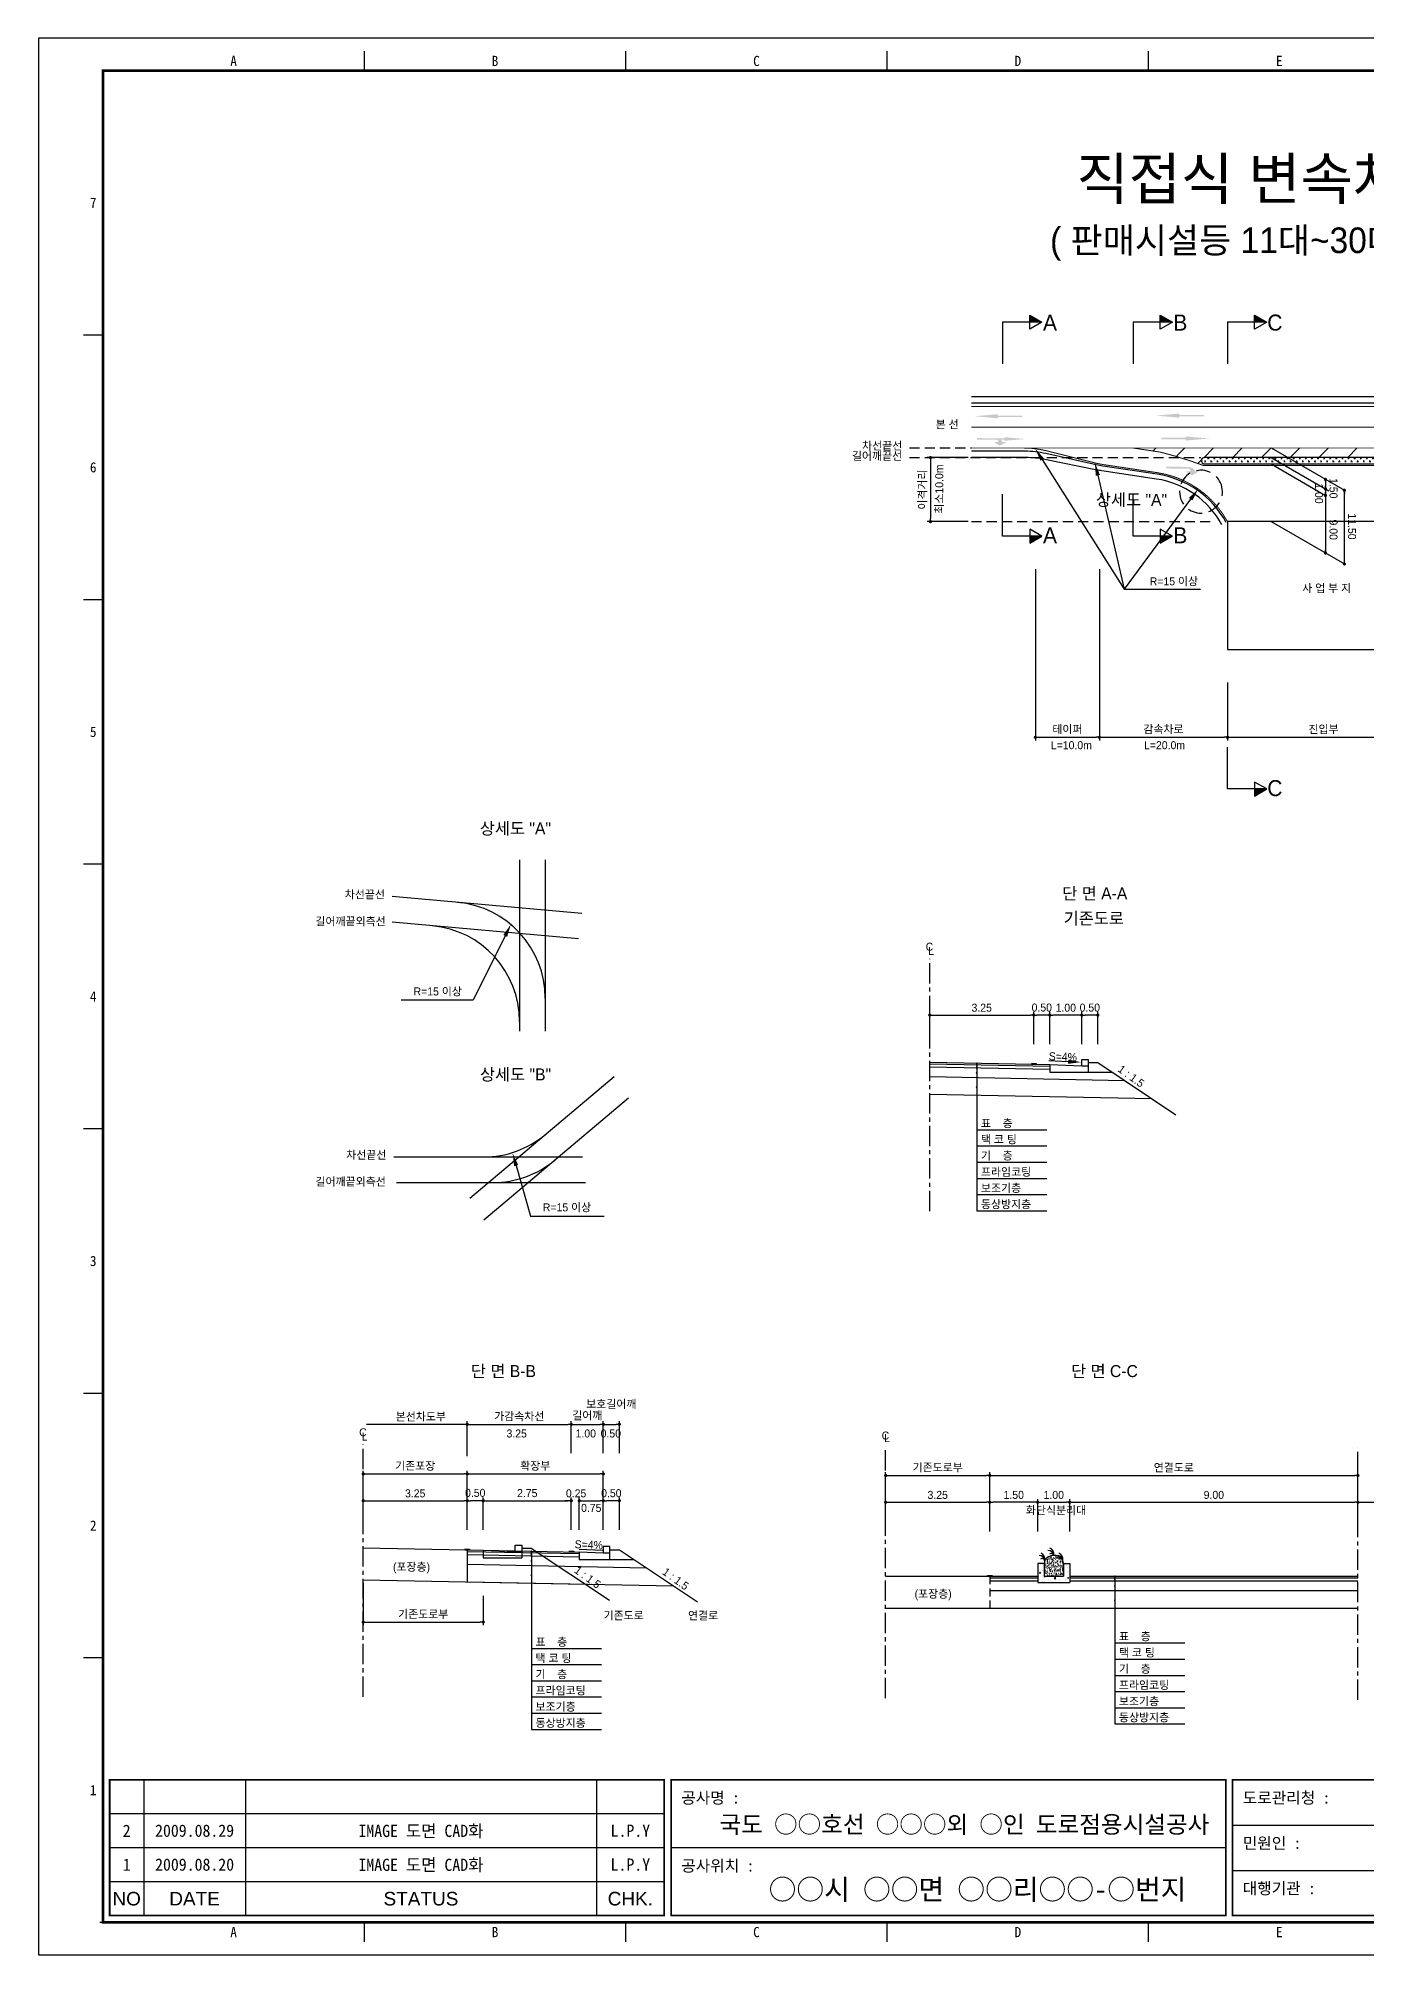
# Model space of a CAD drawing. Header units: millimetres. Extents: x 468 to 891, y -10 to 289.
# Drawn here: x 467.6 to 675.1, y -9.9 to 289.4 of the extents above; entities that cross this region are included whole.
import ezdxf
from ezdxf.enums import TextEntityAlignment as Align

# ---------------------------------------------------------------- set-up
doc = ezdxf.new("R2010")
doc.units = ezdxf.units.MM
doc.linetypes.add('CENTER', pattern=[50.8, 31.75, -6.35, 6.35, -6.35])
doc.linetypes.add('HIDDEN', pattern=[9.525, 6.35, -3.175])
for name, color, linetype in [('CC-GSTR-0004', 4, 'Continuous'), ('CM-LANE-0030', 30, 'Continuous'), ('CZ-DIMT-0002', 7, 'Continuous'), ('CZ-EXST-0002', 1, 'Continuous'), ('CZ-LIN1-0007', 7, 'Continuous'), ('CZ-LIN2-0003', 3, 'Continuous'), ('CZ-LINE-0001', 7, 'Continuous'), ('CZ-TEXT-BOX0', 7, 'Continuous'), ('TITLE', 7, 'Continuous')]:
    doc.layers.add(name, color=color, linetype=linetype)
doc.styles.add('견고딕', font='arial.ttf')
doc.styles.add('돋움', font='')
doc.styles.add('돋음체', font='')
doc.styles.get('돋움').set_extended_font_data('Dotum')
doc.styles.get('돋음체').set_extended_font_data('DotumChe')

# ---------------------------------------------------------------- blocks, each defined once
blk = doc.blocks.new('_Dot')
at = {"color": 0, "linetype": 'ByBlock', "lineweight": -2}
blk.add_line((-0.5, 0), (-1, 0), dxfattribs=at)
at = {"color": 0, "linetype": 'ByBlock', "const_width": 0.5}
blk.add_lwpolyline([(-0.25, 0, 1), (0.25, 0, 1)], format="xyb", close=True, dxfattribs=at)

msp = doc.modelspace()

# ---------------------------------------------------------------- hatches: boundary and pattern name
at = {"layer": 'CM-LANE-0030'}
h = msp.add_hatch(dxfattribs=at)
h.set_pattern_fill('ANSI31', color=256, style=0)
h.set_pattern_definition([(45, (546.8646, -9.068), (-2.245064, 2.245064), [])])
h.paths.add_polyline_path([(687.89, 223.93, -0.801424), (688.1, 222.98, 0.001479), (688, 222.93), (689.24, 222.93, -0.078793), (694.81, 224.21), (712.39, 225.43), (638.58, 225.43), (642.88, 224.78, -0.082795), (648.59, 222.93), (649.62, 222.93, 0.001767), (649.51, 223, -0.768255), (649.76, 223.93)])
at = {"layer": 'CZ-EXST-0002'}
h = msp.add_hatch(dxfattribs=at)
h.set_pattern_fill('AR-SAND', color=256, scale=0.01, style=0)
h.set_pattern_definition([(37.5, (-484.41516, 3532.0277), (-0.016000313, 0.489413237), [0, -0.38608, 0, -0.4318, 0, -0.41275]), (7.5, (-484.41516, 3532.0277), (0.44952328, 0.7168251), [0, -0.20828, 0, -0.34798, 0, -0.13335]), (327.5, (-484.7276, 3532.0277), (0.79099237, 0.001437185), [0, -0.127, 0, -0.4572, 0, -0.5969]), (317.5, (-484.7276, 3532.0277), (0.76355645, 0.22292932), [0, -0.0635, 0, -0.29972, 0, -0.3429])])
edge = h.paths.add_edge_path()
edge.add_ellipse((626.2, 51.18), major_axis=(-1.5, 0), ratio=0.829212, start_angle=180, end_angle=360)
edge.add_line((624.7, 51.18), (624.7, 49.18))
edge.add_line((624.7, 49.18), (627.7, 49.18))
edge.add_line((627.7, 49.18), (627.7, 51.18))
at = {"layer": 'CZ-LIN1-0007'}
for points in [[(617.46, 230.71), (617.46, 230.5), (621.28, 230.5), (621.28, 230.28), (617.46, 230.28), (617.46, 230.07), (613.81, 230.39)], [(645.82, 230.81), (645.82, 230.59), (649.65, 230.59), (649.65, 230.38), (645.82, 230.38), (645.82, 230.16), (642.17, 230.49)], [(617.34, 226.95, -0.267976), (618.25, 226.35), (618.8, 226.35), (617.77, 225.77), (616.94, 226.34), (617.55, 226.34, 0.504994), (617.27, 226.71), (614.22, 226.73), (614.22, 226.97)], [(618.47, 227.12), (618.47, 226.93), (615.04, 226.93), (615.04, 226.74), (618.47, 226.74), (618.47, 226.55), (621.74, 226.83)], [(646.81, 227.23), (646.81, 227.02), (642.98, 227.02), (642.98, 226.8), (646.81, 226.8), (646.81, 226.59), (650.46, 226.91)], [(647.27, 222.48, -0.267976), (648.29, 221.79), (648.92, 221.79), (647.75, 221.14), (646.81, 221.78), (647.5, 221.79, 0.504994), (647.19, 222.21), (643.73, 222.23), (643.73, 222.5)], [(623.45, 129.16), (623.45, 129.28), (622.7, 129.3), (622.7, 129.17)], [(534.98, 53.3), (534.98, 53.42), (534.23, 53.44), (534.23, 53.31)], [(551.23, 52.97), (551.23, 53.1), (550.48, 53.11), (550.48, 52.99)], [(616.58, 49.18), (616.58, 49.31), (615.83, 49.31), (615.83, 49.18)]]:
    msp.add_hatch(color=256, dxfattribs=at).paths.add_polyline_path(points)
at = {"layer": 'CZ-LIN2-0003'}
h = msp.add_hatch(dxfattribs=at)
h.set_pattern_fill('CROSS', color=256, scale=0.075, style=0)
h.set_pattern_definition([(0, (546.86463, -9.06804), (0.47625, 0.47625), [0.238125, -0.714375]), (90, (546.9837, -9.1871), (-0.47625, 0.47625), [0.238125, -0.714375])])
h.paths.add_polyline_path([(687.89, 222.93, 1), (687.89, 223.93), (649.76, 223.93, 1), (649.76, 222.93)])
at = {"layer": 'CZ-LINE-0001'}
for points in [[(622.46, 246.2), (622.46, 245.1), (624.36, 245.1)], [(642.82, 246.2), (642.82, 245.1), (644.72, 245.1)], [(657.57, 246.2), (657.57, 245.1), (659.48, 245.1)], [(624.36, 211.66), (622.46, 211.66), (622.46, 210.56)], [(644.72, 211.66), (642.82, 211.66), (642.82, 210.56)], [(659.48, 172.16), (657.57, 172.16), (657.57, 171.06)]]:
    msp.add_hatch(color=256, dxfattribs=at).paths.add_polyline_path(points)

# ---------------------------------------------------------------- linework, layer by layer
at = {"color": 0, "linetype": 'ByBlock', "lineweight": -2}
for p, q in [((668.63, 220.27), (668.63, 220.02)), ((668.63, 219.27), (668.63, 219.52)), ((668.63, 218.77), (668.63, 218.52)), ((671.58, 218.57), (671.58, 218.32)), ((668.63, 218.27), (668.63, 218.52)), ((668.63, 209.27), (668.63, 209.52)), ((671.58, 207.57), (671.58, 207.82)), ((534.36, 72.9), (534.11, 72.9)), ((673.95, 60.73), (674.2, 60.73))]:
    msp.add_line(p, q, dxfattribs=at)
at = {"color": 0, "linetype": 'ByBlock', "const_width": 0.25}
for points in [[(668.63, 220.4, 1), (668.63, 220.65, 1)], [(668.63, 218.9, 1), (668.63, 219.15, 1)], [(668.63, 219.15, 1), (668.63, 218.9, 1)], [(671.58, 218.69, 1), (671.58, 218.94, 1)], [(668.63, 218.15, 1), (668.63, 217.9, 1)], [(668.63, 209.15, 1), (668.63, 208.9, 1)], [(671.58, 207.44, 1), (671.58, 207.19, 1)], [(534.48, 72.9, 1), (534.73, 72.9, 1)], [(673.83, 60.73, 1), (673.58, 60.73, 1)]]:
    msp.add_lwpolyline(points, format="xyb", close=True, dxfattribs=at)
at = {"layer": 'CC-GSTR-0004'}
for p, q in [((625.58, 129.12), (630.58, 128.92)), ((625.58, 129.12), (625.58, 127.92)), ((630.58, 129.92), (631.58, 129.92)), ((630.58, 128.92), (630.58, 129.92)), ((630.58, 128.92), (631.58, 128.92)), ((631.58, 129.92), (631.58, 127.92)), ((625.58, 127.92), (631.58, 127.92))]:
    msp.add_line(p, q, dxfattribs=at)
for points in [[(753.33, 233.43), (613.33, 233.43)], [(753.33, 232.43), (613.33, 232.43)], [(556.86, 52.8), (555.86, 52.8), (552.11, 52.95), (552.11, 51.8), (556.86, 51.8), (556.86, 53.8), (555.86, 53.8), (555.86, 52.8)]]:
    msp.add_lwpolyline(points, dxfattribs=at)
for points in [[(653.12, 213.81, 0.234605), (642.36, 221.32), (633.87, 222.6), (633.87, 222.6, -0.018175), (632.8, 222.8), (632.8, 222.8), (624.96, 224.56), (624.96, 224.56, 0.055452), (621.67, 224.93), (621.67, 224.93), (613.33, 224.93)], [(652.46, 213.45, 0.234605), (642.25, 220.58), (633.7, 221.86, -0.012396), (632.97, 221.99), (624.8, 223.64, 0.049659), (621.84, 223.93), (613.33, 223.93)]]:
    msp.add_lwpolyline(points, format="xyb", dxfattribs=at)
at = {"layer": 'CM-LANE-0030', "const_width": 0.15}
msp.add_lwpolyline([(753.33, 228.68), (613.33, 228.68)], dxfattribs=at)
msp.add_lwpolyline([(688, 222.68, -0.026159), (694.81, 224.21), (712.39, 225.43), (638.58, 225.43), (642.88, 224.78, -0.027105), (649.62, 222.68)], format="xyb", close=True, dxfattribs=at)
at = {"layer": 'CZ-EXST-0002'}
for p, q in [((542.79, 161.09), (542.79, 134.31)), ((546.78, 161.09), (546.78, 134.31)), ((552.49, 152.72), (522.9, 155.35)), ((552, 148.75), (522.9, 151.33)), ((535, 108.24), (557.55, 127.23)), ((537.21, 104.87), (559.81, 123.9)), ((523.13, 114.67), (552.61, 114.67)), ((523.54, 110.67), (553.09, 110.67)), ((542.11, 53.05), (542.11, 54.05)), ((542.11, 54.05), (543.11, 54.05)), ((543.11, 54.05), (543.11, 52.05)), ((518.36, 53.63), (537.11, 53.25)), ((537.11, 53.25), (537.11, 52.05)), ((537.11, 53.25), (542.11, 53.05)), ((537.11, 52.05), (543.11, 52.05)), ((542.11, 53.05), (543.11, 53.05)), ((543.11, 53.55), (544.61, 53.55)), ((544.61, 53.55), (556.81, 45.42)), ((518.36, 48.63), (553.03, 47.93)), ((599.95, 49.18), (616.2, 49.18)), ((599.95, 44.18), (616.2, 44.18))]:
    msp.add_line(p, q, dxfattribs=at)
at = {"layer": 'CZ-LIN1-0007'}
for p, q in [((622.7, 129.3), (623.45, 129.28)), ((622.7, 129.17), (623.45, 129.16)), ((623.45, 129.28), (623.45, 129.16)), ((534.23, 53.44), (534.98, 53.42)), ((534.23, 53.31), (534.98, 53.3)), ((534.98, 53.42), (534.98, 53.3)), ((550.48, 53.11), (551.23, 53.1)), ((550.48, 52.99), (551.23, 52.97)), ((551.23, 53.1), (551.23, 52.97)), ((615.83, 49.31), (616.58, 49.31)), ((615.83, 49.18), (615.83, 49.31)), ((616.58, 49.18), (615.83, 49.18)), ((616.58, 49.31), (616.58, 49.18))]:
    msp.add_line(p, q, dxfattribs=at)
at = {"layer": 'CZ-LIN1-0007', "const_width": 0.15}
msp.add_lwpolyline([(753.33, 231.93), (613.33, 231.93)], dxfattribs=at)
msp.add_lwpolyline([(653.33, 213.93, 0.234605), (642.4, 221.57), (634.05, 222.82), (634.05, 222.82, -0.024027), (632.63, 223.1), (632.63, 223.1), (625.13, 224.98), (625.13, 224.98, 0.061321), (621.49, 225.43), (621.49, 225.43), (613.33, 225.43)], format="xyb", dxfattribs=at)
at = {"layer": 'CZ-LIN1-0007', "linetype": 'HIDDEN', "const_width": 0.15}
msp.add_lwpolyline([(621.49, 225.43), (638.58, 225.43)], dxfattribs=at)
at = {"layer": 'CZ-LIN2-0003'}
for p, q in [((606.83, 129.49), (625.58, 129.12)), ((606.83, 129.24), (625.58, 128.87)), ((606.83, 128.74), (625.58, 128.37)), ((631.58, 129.42), (633.08, 129.42)), ((633.08, 129.42), (645.28, 121.28)), ((606.83, 127.24), (637.25, 126.63)), ((631.58, 127.92), (635.33, 127.92)), ((606.83, 124.49), (641.5, 123.8)), ((534.61, 53.3), (552.11, 52.95)), ((534.61, 53.3), (534.61, 48.3)), ((534.61, 53.05), (552.11, 52.7)), ((534.61, 52.55), (552.11, 52.2)), ((534.61, 51.05), (562.57, 50.49)), ((556.86, 53.3), (558.36, 53.3)), ((556.86, 51.8), (560.61, 51.8)), ((558.36, 53.3), (570.56, 45.17)), ((623.7, 51.18), (623.7, 48.18)), ((624.7, 51.18), (623.7, 51.18)), ((624.7, 51.18), (624.7, 49.18)), ((627.7, 51.18), (628.7, 51.18)), ((627.7, 51.18), (627.7, 49.18)), ((628.7, 51.18), (628.7, 48.18)), ((534.61, 48.3), (566.82, 47.66)), ((616.2, 49.18), (623.7, 49.18)), ((616.2, 48.93), (623.7, 48.93)), ((616.2, 48.43), (623.7, 48.43)), ((623.7, 48.18), (628.7, 48.18)), ((624.7, 49.18), (627.7, 49.18)), ((628.7, 49.18), (673.7, 49.18)), ((628.7, 48.93), (673.7, 48.93)), ((628.7, 48.43), (673.7, 48.43)), ((616.2, 46.93), (673.7, 46.93)), ((616.2, 44.18), (673.7, 44.18))]:
    msp.add_line(p, q, dxfattribs=at)
msp.add_lwpolyline([(649.62, 222.93), (688, 222.93, -0.001479), (688.1, 222.98, 0.801424), (687.89, 223.93), (649.76, 223.93, 0.768255), (649.51, 223, -0.001767)], format="xyb", close=True, dxfattribs=at)
msp.add_lwpolyline([(683.33, 213.93), (653.33, 213.93), (653.33, 193.93), (683.33, 193.93)], close=True, dxfattribs=at)
for centre, radius, start, end in [((531.78, 139.5), 15, 0, 84.9204), ((527.79, 135.84), 15, 0, 84.9204), ((537.16, 129.67), 15, 270, 310.097), ((538.62, 125.67), 15, 270, 310.097), ((623.94, 51.52), 0.88, 7.8639, 92.7752), ((624.4, 51.49), 0.44, 19.771, 124.0366), ((623.83, 51.86), 1, 347.1802, 67.3267), ((625.33, 52.31), 0.88, 7.8639, 92.7752), ((625.79, 52.28), 0.44, 19.771, 124.0366), ((625.22, 52.65), 1, 347.1802, 67.3267), ((626.72, 51.52), 0.88, 7.8639, 92.7752), ((627.18, 51.49), 0.44, 19.771, 124.0366), ((626.62, 51.86), 1, 347.1802, 67.3267)]:
    msp.add_arc(centre, radius, start, end, dxfattribs=at)
msp.add_ellipse((626.2, 51.18), major_axis=(-1.5, 0), ratio=0.829212, start_param=3.141593, end_param=6.283185, dxfattribs=at)
at = {"layer": 'CZ-LINE-0001'}
for p, q in [((622.46, 244), (622.46, 246.2)), ((622.46, 246.2), (624.36, 245.1)), ((642.82, 244), (642.82, 246.2)), ((642.82, 246.2), (644.72, 245.1)), ((657.57, 244), (657.57, 246.2)), ((657.57, 246.2), (659.48, 245.1)), ((624.36, 245.1), (618.22, 245.1)), ((618.22, 245.1), (618.22, 238.56)), ((624.36, 245.1), (622.46, 244)), ((644.72, 245.1), (638.58, 245.1)), ((638.58, 245.1), (638.58, 238.56)), ((644.72, 245.1), (642.82, 244)), ((659.48, 245.1), (653.33, 245.1)), ((653.33, 245.1), (653.33, 238.56)), ((659.48, 245.1), (657.57, 244)), ((660.13, 225.43), (671.58, 218.82)), ((612.83, 223.93), (606.45, 223.93)), ((606.95, 223.43), (606.95, 214.43)), ((660.13, 223.93), (669.13, 218.74)), ((660.13, 222.93), (668.63, 218.02)), ((668.63, 220.52), (668.63, 209.02)), ((671.58, 207.32), (671.58, 218.82)), ((618.22, 211.66), (618.22, 218.2)), ((638.58, 211.66), (638.58, 218.2)), ((612.83, 213.93), (606.45, 213.93)), ((624.36, 211.66), (622.46, 212.76)), ((622.46, 212.76), (622.46, 210.56)), ((644.72, 211.66), (642.82, 212.76)), ((642.82, 212.76), (642.82, 210.56)), ((660.13, 213.93), (671.58, 207.32)), ((624.36, 211.66), (618.22, 211.66)), ((622.46, 210.56), (624.36, 211.66)), ((644.72, 211.66), (638.58, 211.66)), ((642.82, 210.56), (644.72, 211.66)), ((623.33, 206.5), (623.33, 179.73)), ((633.33, 206.5), (633.33, 179.73)), ((633.33, 206.5), (633.33, 179.73)), ((637.18, 203.35), (649.12, 203.35)), ((653.33, 188.78), (653.33, 179.73)), ((653.33, 188.78), (653.33, 179.73)), ((623.83, 180.23), (632.83, 180.23)), ((633.83, 180.23), (652.83, 180.23)), ((653.83, 180.23), (682.83, 180.23)), ((653.33, 172.16), (653.33, 178.7)), ((659.48, 172.16), (653.33, 172.16)), ((659.48, 172.16), (657.57, 173.25)), ((657.57, 173.25), (657.57, 171.06)), ((657.57, 171.06), (659.48, 172.16)), ((606.83, 132.29), (606.83, 137.34)), ((607.33, 136.84), (622.58, 136.84)), ((623.08, 132.29), (623.08, 137.34)), ((623.08, 132.29), (623.08, 137.34)), ((625.08, 136.84), (623.58, 136.84)), ((625.58, 132.29), (625.58, 137.34)), ((625.58, 132.29), (625.58, 137.34)), ((630.08, 136.84), (626.08, 136.84)), ((630.58, 132.29), (630.58, 137.34)), ((630.58, 134.73), (630.58, 137.34)), ((632.58, 136.84), (631.08, 136.84)), ((633.08, 132.29), (633.08, 137.34)), ((614.18, 129.35), (614.18, 106.27)), ((614.18, 118.93), (625.11, 118.93)), ((614.18, 116.4), (625.11, 116.4)), ((614.18, 113.86), (625.11, 113.86)), ((614.18, 111.33), (625.11, 111.33)), ((614.18, 108.8), (625.11, 108.8)), ((614.18, 106.27), (625.11, 106.27)), ((534.61, 72.9), (518.86, 72.9)), ((534.61, 67.92), (534.61, 73.4)), ((534.61, 68.42), (534.61, 73.4)), ((535.11, 72.9), (550.36, 72.9)), ((550.86, 68.42), (550.86, 73.4)), ((550.86, 68.42), (550.86, 73.4)), ((551.36, 72.9), (555.36, 72.9)), ((555.86, 68.42), (555.86, 73.4)), ((555.86, 68.42), (555.86, 73.4)), ((556.36, 72.9), (557.86, 72.9)), ((558.36, 68.42), (558.36, 73.4)), ((518.36, 61.47), (518.36, 65.65)), ((518.86, 65.15), (534.11, 65.15)), ((534.61, 61.47), (534.61, 65.65)), ((534.61, 61.47), (534.61, 65.65)), ((535.11, 65.15), (555.36, 65.15)), ((555.86, 61.47), (555.86, 65.65)), ((599.95, 61.23), (599.95, 65.41)), ((600.45, 64.91), (615.7, 64.91)), ((616.2, 61.23), (616.2, 65.41)), ((616.2, 61.23), (616.2, 65.41)), ((616.7, 64.91), (673.2, 64.91)), ((673.7, 61.23), (673.7, 65.41)), ((518.36, 56.42), (518.36, 61.47)), ((518.86, 60.97), (534.11, 60.97)), ((534.61, 56.42), (534.61, 61.47)), ((534.61, 56.42), (534.61, 61.47)), ((536.61, 60.97), (535.11, 60.97)), ((537.11, 56.42), (537.11, 61.47)), ((537.11, 56.42), (537.11, 61.47)), ((537.61, 60.97), (550.36, 60.97)), ((550.36, 60.97), (549.86, 60.97)), ((550.86, 56.42), (550.86, 61.47)), ((550.86, 56.42), (550.86, 61.47)), ((552.11, 56.42), (552.11, 61.47)), ((552.11, 56.42), (552.11, 61.47)), ((552.61, 60.97), (555.36, 60.97)), ((552.61, 60.97), (553.11, 60.97)), ((555.86, 56.42), (555.86, 61.47)), ((555.86, 58.87), (555.86, 61.47)), ((557.86, 60.97), (556.36, 60.97)), ((558.36, 56.42), (558.36, 61.47)), ((599.95, 56.18), (599.95, 61.23)), ((600.45, 60.73), (615.7, 60.73)), ((616.2, 56.18), (616.2, 61.23)), ((616.2, 56.18), (616.2, 61.23)), ((623.2, 60.73), (616.7, 60.73)), ((623.7, 56.18), (623.7, 61.23)), ((623.7, 56.18), (623.7, 61.23)), ((624.2, 60.73), (628.2, 60.73)), ((628.7, 56.18), (628.7, 61.23)), ((628.7, 56.18), (628.7, 61.23)), ((629.2, 60.73), (673.2, 60.73)), ((673.7, 56.18), (673.7, 61.23)), ((673.7, 56.18), (673.7, 61.23)), ((674.2, 60.73), (684.42, 60.73)), ((544.62, 53.11), (544.62, 25.24)), ((624.13, 51.02), (624.13, 51.02)), ((624.47, 50.93), (624.47, 50.93)), ((624.59, 50.9), (624.59, 50.9)), ((518.36, 48.13), (518.36, 41.51)), ((623.7, 49.4), (623.74, 49.44)), ((623.7, 49.22), (623.77, 49.21)), ((623.72, 50.08), (623.72, 50.08)), ((623.77, 49.21), (623.74, 49.45)), ((623.87, 49.09), (623.87, 49.09)), ((623.95, 48.71), (623.95, 48.71)), ((623.99, 49.66), (624.14, 49.64)), ((624, 49.65), (624.12, 49.8)), ((624.11, 49.63), (624.08, 49.79)), ((624.37, 48.39), (624.37, 48.39)), ((624.4, 49.24), (624.4, 49.24)), ((624.44, 50.08), (624.44, 50.08)), ((624.45, 50.01), (624.45, 50.01)), ((624.49, 48.37), (624.49, 48.37)), ((624.5, 49.18), (624.5, 49.18)), ((624.54, 50.09), (624.54, 50.09)), ((624.69, 49.19), (624.69, 49.19)), ((624.69, 49.14), (624.82, 49.06)), ((624.7, 49.13), (624.83, 49.18)), ((624.8, 48.3), (624.8, 48.3)), ((624.82, 49.06), (624.86, 49.18)), ((625.31, 48.65), (625.31, 48.65)), ((625.66, 48.55), (625.66, 48.55)), ((625.84, 48.31), (625.84, 48.31)), ((626.25, 48.82), (626.48, 48.79)), ((626.26, 48.82), (626.45, 49.02)), ((626.38, 48.18), (626.38, 48.19)), ((626.4, 48.51), (626.4, 48.51)), ((626.48, 48.79), (626.45, 49.03)), ((626.66, 48.6), (626.66, 48.6)), ((626.98, 48.74), (626.98, 48.74)), ((627.04, 48.6), (627.04, 48.6)), ((627.2, 48.26), (627.2, 48.26)), ((627.54, 48.19), (627.54, 48.19)), ((627.7, 49.6), (627.7, 49.6)), ((627.7, 49.41), (627.77, 49.48)), ((627.7, 49.33), (627.78, 49.32)), ((627.75, 49.31), (627.73, 49.47)), ((627.74, 50.52), (627.74, 50.52)), ((628, 48.72), (628, 48.72)), ((628.02, 48.54), (628.02, 48.54)), ((628.16, 50.85), (628.16, 50.85)), ((628.2, 50.85), (628.2, 50.85)), ((628.28, 48.92), (628.28, 48.92)), ((628.31, 49.77), (628.31, 49.77)), ((628.34, 50.61), (628.34, 50.61)), ((628.34, 48.94), (628.47, 48.86)), ((628.35, 48.93), (628.53, 49)), ((628.37, 50.6), (628.37, 50.6)), ((628.47, 48.86), (628.52, 49.01)), ((628.51, 49.84), (628.51, 49.84)), ((628.55, 48.2), (628.55, 48.2)), ((628.67, 49.73), (628.67, 49.73)), ((635.73, 49.18), (635.73, 26.1)), ((537.11, 46.12), (537.11, 41.51)), ((518.86, 42.01), (536.61, 42.01)), ((544.62, 37.9), (555.55, 37.9)), ((635.73, 38.76), (646.67, 38.76)), ((635.73, 36.22), (646.67, 36.22)), ((544.62, 35.37), (555.55, 35.37)), ((635.73, 33.69), (646.67, 33.69)), ((544.62, 32.84), (555.55, 32.84)), ((544.62, 30.31), (555.55, 30.31)), ((635.73, 31.16), (646.67, 31.16)), ((544.62, 27.78), (555.55, 27.78)), ((635.73, 28.63), (646.67, 28.63)), ((544.62, 25.24), (555.55, 25.24)), ((635.73, 26.1), (646.67, 26.1))]:
    msp.add_line(p, q, dxfattribs=at)
at = {"layer": 'CZ-LINE-0001', "linetype": 'HIDDEN', "ltscale": 0.25}
for p, q in [((603.67, 225.43), (613.33, 225.43)), ((603.67, 223.93), (649.18, 223.93)), ((613.33, 213.93), (650.99, 213.93))]:
    msp.add_line(p, q, dxfattribs=at)
at = {"layer": 'CZ-LINE-0001', "linetype": 'HIDDEN', "ltscale": 0.35}
msp.add_line((652.52, 219), (652.52, 219), dxfattribs=at)
at = {"layer": 'CZ-LINE-0001', "linetype": 'CENTER', "ltscale": 0.1}
for p, q in [((606.83, 106.21), (606.83, 145.6)), ((518.36, 30.35), (518.36, 69.73)), ((599.95, 30.11), (599.95, 69.49)), ((673.7, 29.86), (673.7, 69.24))]:
    msp.add_line(p, q, dxfattribs=at)
at = {"layer": 'CZ-LINE-0001', "linetype": 'HIDDEN', "ltscale": 0.2}
msp.add_line((616.2, 49.18), (616.2, 44.18), dxfattribs=at)
at = {"layer": 'CZ-LINE-0001'}
for points in [[(624.39, 223.63), (637.18, 203.35)], [(633.08, 221.16), (637.18, 203.35)], [(647.57, 217.42), (637.18, 203.35)], [(540.53, 149.2), (535.52, 139.18), (524.29, 139.18)], [(628.45, 129.56), (625.45, 129.68)], [(542.25, 113.32), (544.48, 105.44), (555.97, 105.44)], [(555.75, 53.21), (552.11, 53.36)]]:
    msp.add_lwpolyline(points, dxfattribs=at)
at = {"layer": 'CZ-LINE-0001', "linetype": 'HIDDEN', "ltscale": 0.35}
msp.add_arc((649.19, 218.61), 3.35, 6.7667, 6.749, dxfattribs=at)
at = {"layer": 'CZ-LINE-0001', "linetype": 'ByBlock'}
for centre, start, end in [((614.18, 129.29), 0, 180), ((614.18, 129.29), 0, 180), ((614.18, 129.29), 180, 0), ((614.18, 129.29), 180, 0), ((614.18, 129.09), 0, 180), ((614.18, 129.09), 0, 180), ((614.18, 129.09), 180, 0), ((614.18, 129.09), 180, 0), ((614.18, 128.85), 0, 180), ((614.18, 128.85), 0, 180), ((614.18, 128.85), 180, 0), ((614.18, 128.85), 180, 0), ((614.17, 128.6), 0, 180), ((614.17, 128.6), 0, 180), ((614.17, 128.6), 180, 0), ((614.17, 128.6), 180, 0), ((614.17, 127.81), 0, 180), ((614.17, 127.81), 0, 180), ((614.17, 127.81), 180, 0), ((614.17, 127.81), 180, 0), ((614.17, 125.57), 0, 180), ((614.17, 125.57), 0, 180), ((614.17, 125.57), 180, 0), ((614.17, 125.57), 180, 0), ((635.73, 49.12), 0, 180), ((635.73, 49.12), 0, 180), ((635.73, 49.12), 180, 0), ((635.73, 49.12), 180, 0), ((635.73, 48.92), 0, 180), ((635.73, 48.92), 0, 180), ((635.73, 48.92), 180, 0), ((635.73, 48.92), 180, 0), ((635.73, 48.68), 0, 180), ((635.73, 48.68), 0, 180), ((635.73, 48.68), 180, 0), ((635.73, 48.68), 180, 0), ((635.73, 48.43), 0, 180), ((635.73, 48.43), 0, 180), ((635.73, 48.43), 180, 0), ((635.73, 48.43), 180, 0), ((635.73, 47.64), 0, 180), ((635.73, 47.64), 0, 180), ((635.73, 47.64), 180, 0), ((635.73, 47.64), 180, 0), ((635.73, 45.4), 0, 180), ((635.73, 45.4), 0, 180), ((635.73, 45.4), 180, 0), ((635.73, 45.4), 180, 0)]:
    msp.add_arc(centre, 0.0625, start, end, dxfattribs=at)
at = {"layer": 'CZ-LINE-0001'}
for centre, start, end in [((544.61, 52.36), 0, 180), ((544.61, 52.36), 0, 180), ((544.61, 52.36), 180, 0), ((544.61, 52.36), 180, 0), ((544.61, 51.56), 0, 180), ((544.61, 51.56), 0, 180), ((544.61, 51.56), 180, 0), ((544.61, 51.56), 180, 0), ((544.62, 53.05), 0, 180), ((544.62, 53.05), 0, 180), ((544.62, 53.05), 180, 0), ((544.62, 53.05), 180, 0), ((544.62, 52.84), 0, 180), ((544.62, 52.84), 0, 180), ((544.62, 52.84), 180, 0), ((544.62, 52.84), 180, 0), ((544.62, 52.61), 0, 180), ((544.62, 52.61), 0, 180), ((544.62, 52.61), 180, 0), ((544.62, 52.61), 180, 0), ((544.61, 49.32), 0, 180), ((544.61, 49.32), 0, 180), ((544.61, 49.32), 180, 0), ((544.61, 49.32), 180, 0)]:
    msp.add_arc(centre, 0.0625, start, end, dxfattribs=at)
for points in [[(624.11, 223.45), (623.32, 225.32), (624.67, 223.8)], [(632.76, 221.08), (632.63, 223.1), (633.41, 221.23)], [(647.31, 217.62), (648.76, 219.03), (647.84, 217.23)], [(540.23, 149.35), (541.42, 150.99), (540.83, 149.05)], [(628.46, 129.89), (630.45, 129.48), (628.43, 129.22)], [(541.93, 113.23), (541.7, 115.24), (542.57, 113.41)]]:
    msp.add_solid(points, dxfattribs=at)
at = {"layer": 'TITLE', "color": 7, "linetype": 'Continuous'}
for p, q in [((518.54, 284.39), (518.54, 287.41)), ((559.36, 284.39), (559.36, 287.41)), ((600.18, 284.39), (600.18, 287.41)), ((641.01, 284.39), (641.01, 287.41)), ((477.71, 243.06), (474.69, 243.06)), ((477.71, 201.73), (474.69, 201.73)), ((477.71, 160.4), (474.69, 160.4)), ((477.71, 119.07), (474.69, 119.07)), ((477.71, 77.74), (474.69, 77.74)), ((477.71, 36.42), (474.69, 36.42)), ((518.54, -7.94), (518.54, -4.91)), ((559.36, -7.94), (559.36, -4.91)), ((600.18, -7.94), (600.18, -4.91)), ((641.01, -7.94), (641.01, -4.91))]:
    msp.add_line(p, q, dxfattribs=at)
at = {"layer": 'TITLE', "ltscale": 150}
for p, q in [((484.08, 17.37), (484.08, -3.85)), ((499.99, 17.37), (499.99, -3.85)), ((554.77, 17.37), (554.77, -3.85)), ((565.38, 12.06), (478.77, 12.06)), ((654.11, 10.3), (740.72, 10.3)), ((565.38, 6.76), (478.77, 6.76)), ((653.05, 6.76), (566.44, 6.76)), ((654.11, 3.22), (740.72, 3.22)), ((565.38, 1.45), (478.77, 1.45))]:
    msp.add_line(p, q, dxfattribs=at)
at = {"layer": 'TITLE'}
msp.add_line((886.07, -4.91), (477.21, -4.91), dxfattribs=at)
msp.add_lwpolyline([(467.63, -9.95), (890.99, -9.95), (890.99, 289.43), (467.63, 289.43)], close=True, dxfattribs=at)
at = {"layer": 'TITLE', "linetype": 'Continuous', "const_width": 0.403}
msp.add_lwpolyline([(477.71, -4.91), (477.71, 284.39), (885.96, 284.39), (885.96, -4.91)], close=True, dxfattribs=at)
at = {"layer": 'TITLE', "ltscale": 150, "const_width": 0.265}
for points in [[(478.77, 17.37), (565.38, 17.37), (565.38, -3.85), (478.77, -3.85)], [(566.44, 17.37), (653.05, 17.37), (653.05, -3.85), (566.44, -3.85)], [(740.72, -3.85), (654.11, -3.85), (654.11, 17.37), (740.72, 17.37)]]:
    msp.add_lwpolyline(points, close=True, dxfattribs=at)

# ---------------------------------------------------------------- block references
at = {"layer": 'CZ-LINE-0001', "xscale": 0.5, "yscale": 0.5, "zscale": 0.5}
for p, rotation in [((606.95, 223.93), 90), ((606.95, 213.93), 270), ((623.33, 180.23), 180), ((633.33, 180.23), 180), ((653.33, 180.23), 180), ((606.83, 136.84), 180), ((623.08, 136.84), 180), ((625.58, 136.84), 180), ((630.58, 136.84), 180), ((534.61, 72.9), 180), ((550.86, 72.9), 180), ((555.86, 72.9), 180), ((518.36, 65.15), 180), ((534.61, 65.15), 180), ((599.95, 64.91), 180), ((616.2, 64.91), 180), ((518.36, 60.97), 180), ((534.61, 60.97), 180), ((537.11, 60.97), 180), ((552.11, 60.97), 180), ((552.11, 60.97), 180), ((555.86, 60.97), 180), ((599.95, 60.73), 180), ((616.2, 60.73), 180), ((623.7, 60.73), 180), ((628.7, 60.73), 180), ((518.36, 42.01), 180)]:
    msp.add_blockref('_Dot', p, dxfattribs=dict(at, rotation=rotation))
for p in [(633.33, 180.23), (653.33, 180.23), (623.08, 136.84), (625.58, 136.84), (630.58, 136.84), (633.08, 136.84), (550.86, 72.9), (555.86, 72.9), (558.36, 72.9), (534.61, 65.15), (555.86, 65.15), (616.2, 64.91), (673.7, 64.91), (534.61, 60.97), (537.11, 60.97), (550.86, 60.97), (550.86, 60.97), (555.86, 60.97), (558.36, 60.97), (616.2, 60.73), (623.7, 60.73), (628.7, 60.73), (673.7, 60.73), (537.11, 42.01)]:
    msp.add_blockref('_Dot', p, dxfattribs=at)

# ---------------------------------------------------------------- texts
at = {"layer": 'CZ-DIMT-0002', "style": '돋움'}
for s, height, p in [('A', 2.5, (625.61, 245.02)), ('B', 2.5, (645.97, 245.02)), ('C', 2.5, (660.73, 245.02)), ('본 선', 1.25, (609.56, 229.12)), ('길어깨끝선', 1.25, (598.6, 224.17)), ('차선끝선', 1.25, (599.4, 225.77)), ('상세도 "A"', 1.875, (638.34, 217.33)), ('A', 2.5, (625.61, 211.79)), ('B', 2.5, (645.97, 211.79)), ('R=15 이상', 1.25, (644.96, 204.6)), ('사 업 부 지', 1.25, (668.82, 203.52)), ('L=10.0m', 1.25, (628.95, 179)), ('L=20.0m', 1.25, (643.5, 179)), ('C', 2.5, (660.73, 172.29)), ('차선끝선', 1.25, (518.62, 155.68)), ('길어깨끝외측선', 1.25, (516.39, 151.48)), ('C', 1.25, (606.79, 147.52)), ('L', 1.25, (607.05, 146.86)), ('R=15 이상', 1.25, (530, 140.53)), ('차선끝선', 1.25, (518.85, 115)), ('길어깨끝외측선', 1.25, (516.4, 110.82)), ('R=15 이상', 1.25, (550.19, 106.8)), ('C', 1.25, (518.32, 71.66)), ('L', 1.25, (518.58, 71)), ('C', 1.25, (599.91, 71.15)), ('L', 1.25, (600.18, 70.76))]:
    msp.add_text(s, height=height, dxfattribs=at).set_placement(p, align=Align.MIDDLE_CENTER)
msp.add_text('최소10.0m', height=1.25, rotation=90, dxfattribs=at).set_placement((608.94, 215.17))
for s, rotation, p in [('S=4%', 357.7094, (627.62, 130.34)), ('1 : 1.5', 323.8881, (638.29, 127.3)), ('S=4%', 357.7094, (553.59, 54.1)), ('1 : 1.5', 323.8881, (553.41, 49.01)), ('1 : 1.5', 323.8881, (567.16, 48.76))]:
    msp.add_text(s, height=1.25, rotation=rotation, dxfattribs=at).set_placement(p, align=Align.MIDDLE_CENTER)
for s, p in [('표    층', (614.83, 119.32)), ('택 코 팅', (614.83, 116.79)), ('기    층', (614.83, 114.25)), ('프라임코팅', (614.83, 111.72)), ('보조기층', (614.83, 109.19)), ('동상방지층', (614.83, 106.66)), ('3.25', (540.74, 70.85)), ('1.00', (551.53, 70.85)), ('0.50', (555.44, 70.85)), ('화단식분리대', (621.85, 58.85)), ('(포장층)', (523.01, 50.01)), ('(포장층)', (604.47, 45.8)), ('기존도로', (555.9, 42.41)), ('연결로', (569.09, 42.41)), ('표    층', (545.27, 38.29)), ('표    층', (636.38, 39.15)), ('택 코 팅', (545.27, 35.76)), ('택 코 팅', (636.38, 36.61)), ('기    층', (545.27, 33.23)), ('프라임코팅', (636.38, 31.55)), ('기    층', (636.38, 34.08)), ('프라임코팅', (545.27, 30.7)), ('보조기층', (636.38, 29.02)), ('보조기층', (545.27, 28.16)), ('동상방지층', (545.27, 25.63)), ('동상방지층', (636.38, 26.49))]:
    msp.add_text(s, height=1.25, dxfattribs=at).set_placement(p)
at = {"layer": 'CZ-DIMT-0002', "char_height": 1.25, "attachment_point": 5, "rotation": 270, "style": '돋움'}
for s, insert in [('1.00', (667.61, 218.33)), ('1.50', (669.88, 219.14)), ('9.00', (669.88, 212.66)), ('11.50', (672.77, 213.17))]:
    msp.add_mtext(s, dxfattribs=dict(at, insert=insert))
at = {"layer": 'CZ-DIMT-0002', "insert": (527.36, 74.04), "char_height": 1.25, "attachment_point": 5, "style": '돋움'}
msp.add_mtext('본선차도부', dxfattribs=at)
at = {"layer": 'CZ-LINE-0001', "insert": (605.76, 218.93), "char_height": 1.25, "attachment_point": 5, "rotation": 90, "style": '돋움'}
msp.add_mtext('\\A1;이격거리', dxfattribs=at)
at = {"layer": 'CZ-LINE-0001', "char_height": 1.25, "attachment_point": 5, "style": '돋움'}
for s, insert in [('\\A1;테이퍼', (628.33, 181.42)), ('\\A1;감속차로', (643.33, 181.43)), ('\\A1;진입부', (668.33, 181.42)), ('\\A1;3.25', (614.95, 137.98)), ('\\A1;0.50', (624.33, 138.01)), ('\\A1;1.00', (628.08, 137.98)), ('\\A1;0.50', (631.83, 138)), ('\\A1;가감속차선', (542.73, 74.09)), ('\\A1;길어깨', (553.36, 74.22)), ('\\A1;보호길어깨', (557.11, 76.01)), ('\\A1;기존포장', (526.48, 66.35)), ('\\A1;확장부', (545.23, 66.35)), ('\\A1;기존도로부', (608.08, 66.1)), ('\\A1;연결도로', (644.95, 66.09)), ('\\A1;3.25', (526.48, 62.11)), ('\\A1;0.50', (535.86, 62.19)), ('\\A1;2.75', (543.98, 62.15)), ('\\A1;0.25', (551.61, 62.12)), ('\\A1;0.75', (553.98, 59.84)), ('\\A1;0.50', (557.11, 62.14)), ('\\A1;3.25', (608.08, 61.87)), ('\\A1;1.50', (619.95, 61.87)), ('\\A1;1.00', (626.2, 61.87)), ('\\A1;9.00', (651.2, 61.87)), ('\\A1;기존도로부', (527.73, 43.2))]:
    msp.add_mtext(s, dxfattribs=dict(at, insert=insert))
at = {"layer": 'CZ-TEXT-BOX0', "style": '돋움'}
for s, p in [('상세도 "A"', (542.13, 166)), ('단 면 A-A', (632.61, 155.84)), ('기존도로', (632.46, 151.95)), ('상세도 "B"', (542.15, 127.57)), ('단 면 B-B', (540.26, 81.22)), ('단 면 C-C', (634.12, 81.22))]:
    msp.add_text(s, height=1.875, dxfattribs=at).set_placement(p, align=Align.MIDDLE_CENTER)
at = {"layer": 'TITLE', "color": 3, "linetype": 'Continuous', "style": '돋음체'}
for s, p in [('A', (498.12, 285.9)), ('B', (538.95, 285.9)), ('C', (579.77, 285.9)), ('D', (620.6, 285.9)), ('E', (661.42, 285.9)), ('7', (476.2, 263.73)), ('6', (476.2, 222.4)), ('5', (476.2, 181.07)), ('4', (476.2, 139.74)), ('3', (476.2, 98.41)), ('2', (476.2, 57.09)), ('1', (476.2, 15.76)), ('A', (498.12, -6.42)), ('B', (538.95, -6.42)), ('C', (579.77, -6.42)), ('D', (620.6, -6.42)), ('E', (661.42, -6.42))]:
    msp.add_text(s, height=1.59, dxfattribs=at).set_placement(p, align=Align.MIDDLE)
at = {"layer": 'TITLE', "style": '돋움'}
for s, height, p in [('직접식 변속차로 계획평면도', 6.5, (681.05, 267.51)), ('( 판매시설등 11대~30대이하 : 2차로 1개소 연결 )', 4, (681.09, 257.88))]:
    msp.add_text(s, height=height, dxfattribs=at).set_placement(p, align=Align.MIDDLE_CENTER)
at = {"layer": 'TITLE', "style": '돋음체'}
for s, p in [('공사명 : ', (568.03, 13.66)), ('도로관리청 :', (655.71, 13.66)), ('민원인 :', (655.71, 6.58)), ('공사위치 :', (568.03, 3.04)), ('대행기관 :', (655.71, -0.49))]:
    msp.add_text(s, height=1.804, dxfattribs=at).set_placement(p)
at = {"layer": 'TITLE', "color": 7, "linetype": 'Continuous', "style": '돋음체'}
for s, height, p in [('국도 ○○호선 ○○○외 ○인 도로점용시설공사', 2.7, (612.25, 10.44)), ('○○시 ○○면 ○○리○○-○번지', 3.1832, (614.28, 0.28))]:
    msp.add_text(s, height=height, dxfattribs=at).set_placement(p, align=Align.MIDDLE)
at = {"layer": 'TITLE', "color": 1, "linetype": 'Continuous', "style": '돋음체'}
msp.add_text('2', height=1.91, dxfattribs=at).set_placement((481.42, 9.41), align=Align.MIDDLE)
at = {"layer": 'TITLE', "linetype": 'Continuous'}
for s, height, style, p in [('2009.08.29', 1.91, '돋음체', (492.03, 9.41)), ('L.P.Y', 1.91, '돋음체', (560.08, 9.41)), ('1', 1.91, '돋음체', (481.42, 4.11)), ('2009.08.20', 1.91, '돋음체', (492.03, 4.11)), ('L.P.Y', 1.91, '돋음체', (560.08, 4.11)), ('NO', 2.122, '견고딕', (481.42, -1.2)), ('DATE', 2.122, '견고딕', (492.03, -1.2)), ('STATUS', 2.122, '견고딕', (527.38, -1.2)), ('CHK.', 2.122, '견고딕', (560.08, -1.2))]:
    msp.add_text(s, height=height, dxfattribs=dict(at, style=style)).set_placement(p, align=Align.MIDDLE)
at = {"layer": 'TITLE', "style": '돋음체'}
for p in [(527.38, 9.41), (527.38, 4.11)]:
    msp.add_text('IMAGE 도면 CAD화', height=1.9099, dxfattribs=at).set_placement(p, align=Align.MIDDLE)

doc.saveas('drawing.dxf')
